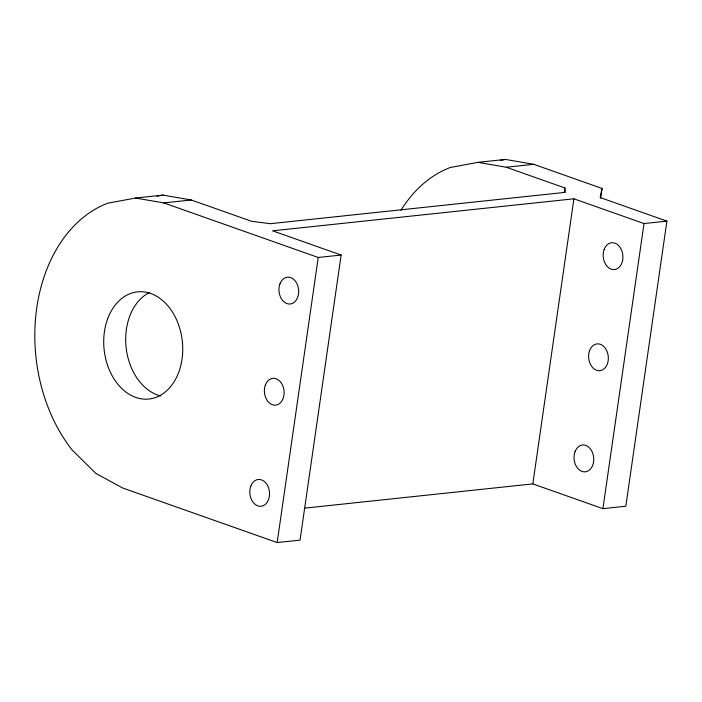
<?xml version="1.0" encoding="UTF-8"?>
<svg xmlns="http://www.w3.org/2000/svg" width="702" height="702" viewBox="0 0 702 702"><rect width="100%" height="100%" fill="white"/><g stroke="black" fill="none" stroke-linecap="round" stroke-linejoin="round"><path stroke-width="1.05" d="M277.158 542.567L318.243 257.476L341.137 255.045L300.052 540.136L277.158 542.567L122.675 488.004L95.832 473.411L72.218 450.105A147.806 107.862 83.9 0 1 107.792 203.203L135.512 198.034L162.987 195.112L191.234 199.982L251.439 221.253L270.296 223.701L565.408 192.339L564.864 187.943L506.203 167.225L477.957 162.346L450.236 167.524A147.806 107.862 83.9 0 0 400.947 210.275M564.241 192.278L564.864 187.943M532.818 483.897L573.903 198.798L644.006 223.561L666.9 221.13L625.815 506.23L602.921 508.66L532.818 483.897L304.37 508.169M600.631 198.21L602.044 188.452L533.678 164.303L505.431 159.433L477.957 162.346M602.921 508.66L644.006 223.561M602.044 188.452L600.175 197.56L666.9 221.13M156.915 196.244L162.987 195.112M500.368 160.372L505.431 159.433M135.512 198.034L163.759 202.904L191.234 199.982M506.203 167.225L533.678 164.303M573.903 198.798L272.569 230.818L341.137 255.045M163.759 202.904L318.243 257.476M160.767 395.989A53.878 39.321 83.9 0 1 126.123 347.534A53.878 39.321 83.9 0 1 149.403 292.523M589.583 350.614A13.47 9.828 83.9 0 0 599.175 370.717A13.47 9.828 83.9 0 0 606.651 350.517A13.47 9.828 83.9 0 0 589.583 350.614M575.008 451.746A13.47 9.828 83.9 0 0 584.599 471.858A13.47 9.828 83.9 0 0 592.076 451.658A13.47 9.828 83.9 0 0 575.008 451.746M604.159 249.473A13.47 9.828 83.9 0 0 613.741 269.586A13.47 9.828 83.9 0 0 621.226 249.385A13.47 9.828 83.9 0 0 604.159 249.473M279.931 283.933A13.47 9.828 83.9 0 0 289.522 304.036A13.47 9.828 83.9 0 0 296.999 283.836A13.47 9.828 83.9 0 0 279.931 283.933M265.356 385.065A13.47 9.828 83.9 0 0 274.947 405.177A13.47 9.828 83.9 0 0 282.423 384.977A13.47 9.828 83.9 0 0 265.356 385.065M250.79 486.205A13.47 9.828 83.9 0 0 260.372 506.309A13.47 9.828 83.9 0 0 267.848 486.109A13.47 9.828 83.9 0 0 250.79 486.205M107.678 318.761A53.878 39.321 83.9 0 0 146.025 399.192A53.878 39.321 83.9 0 0 175.948 318.401A53.878 39.321 83.9 0 0 107.678 318.761"/></g></svg>
